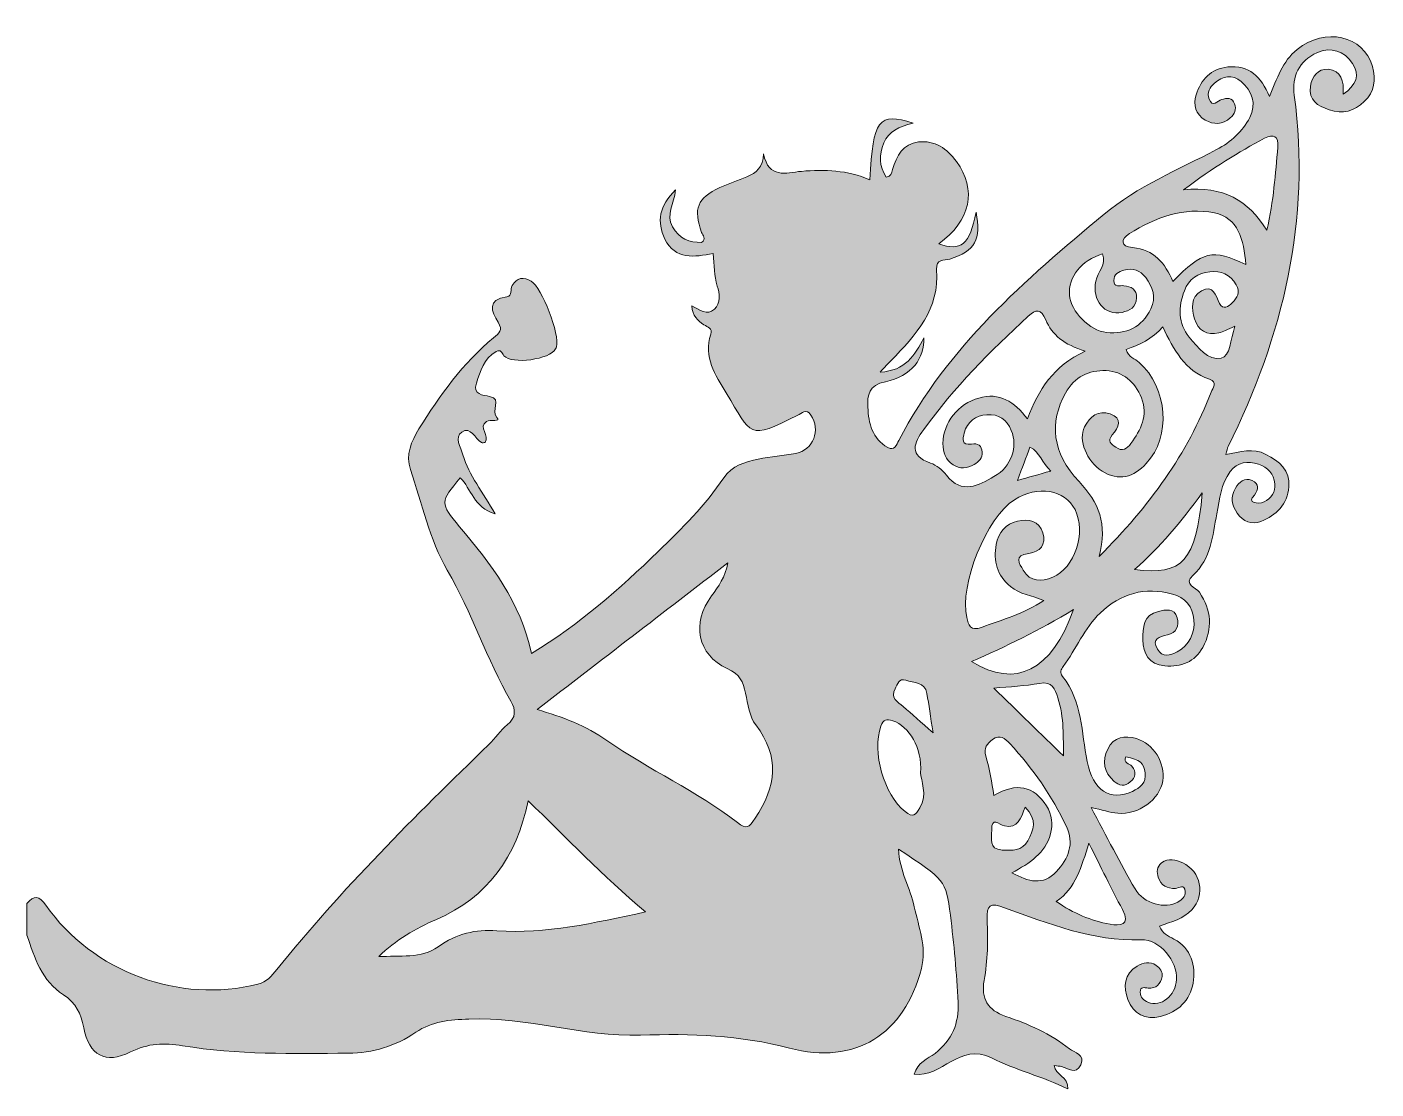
# Model space of a CAD drawing. Header units: inches. Extents: x 13 to 3566, y -2567 to -26.
# Drawn here: x 2630.7 to 3069.9, y -941.2 to -595.6 of the extents above; entities that cross this region are included whole.
import ezdxf

# ---------------------------------------------------------------- set-up
doc = ezdxf.new("R2010")
doc.units = ezdxf.units.IN
doc.header["$MEASUREMENT"] = 0
doc.layers.add('Layer 1', color=7, linetype='Continuous')

# ---------------------------------------------------------------- blocks, each defined once
blk = doc.blocks.new('block 13')
at = {"layer": 'Layer 1', "true_color": 0xffffff}
h = blk.add_hatch(color=7, dxfattribs=at)
h.dxf.hatch_style = 2
edge = h.paths.add_edge_path()
edge.add_spline(control_points=[(2630.73, -880.87), (2633.03, -878), (2634.74, -878.31), (2636.87, -881.36), (2652.01, -903.12), (2680.48, -913.57), (2705.88, -907.04), (2708.8, -906.29), (2710.4, -904.43), (2712.08, -902.34), (2733.17, -876.12), (2756.93, -852.41), (2781.1, -829.09), (2783.2, -827.06), (2784.8, -824.47), (2787.05, -822.68), (2790.01, -820.33), (2789.86, -817.79), (2788.28, -815.04), (2780.41, -801.3), (2775.5, -786.15), (2767.55, -772.42), (2761.68, -762.28), (2759.31, -750.65), (2755.56, -739.62), (2753.93, -734.84), (2755.88, -730.38), (2758.31, -726.43), (2765.06, -715.45), (2772.66, -705.09), (2782.61, -696.73), (2784.47, -695.17), (2785.75, -694.41), (2784.1, -691.7), (2781.99, -688.23), (2780.26, -684.29), (2786.95, -683.41), (2788.8, -683.17), (2788.01, -680.96), (2788.69, -679.78), (2790.22, -677.08), (2792.38, -676.88), (2794.85, -678.33), (2798.43, -680.43), (2804.3, -695.79), (2803.06, -699.69), (2802.99, -699.91), (2802.93, -700.15), (2802.82, -700.36), (2801.13, -703.8), (2788.51, -705.57), (2785.99, -702.59), (2785.2, -701.66), (2785.02, -700.36), (2783.41, -701.25), (2779.38, -703.48), (2778.36, -707.64), (2777.05, -711.51), (2775.76, -715.34), (2779.25, -715.37), (2781.3, -715.83), (2785.64, -716.78), (2781.46, -720.39), (2783.7, -722.68), (2785.26, -724.27), (2781.4, -723.26), (2780.34, -723.96), (2777.4, -725.91), (2781.49, -728.58), (2779.85, -730.82), (2779.47, -730.84), (2778.92, -731.06), (2778.65, -730.87), (2776.58, -729.48), (2775.14, -725.51), (2772.29, -727.42), (2769.78, -729.11), (2771.9, -732.38), (2772.63, -734.83), (2774.61, -741.56), (2779.13, -747.02), (2783.1, -754.08), (2776.21, -751.96), (2775.26, -745.92), (2771.79, -742.28), (2765.2, -750.11), (2765.1, -750.65), (2771.54, -758.23), (2781.81, -770.32), (2791.34, -782.82), (2794.97, -799.43), (2810.56, -790.02), (2823.65, -778.46), (2836.21, -766.26), (2843.9, -758.8), (2851.56, -751.29), (2857.53, -742.29), (2860.19, -738.28), (2864.53, -737.2), (2868.78, -736.27), (2872.81, -735.39), (2876.97, -735.1), (2881.04, -734.38), (2886.65, -733.39), (2889.19, -726.61), (2885.91, -721.91), (2884.3, -719.6), (2882.92, -721.33), (2881.61, -721.98), (2865.35, -730.12), (2866.73, -728.58), (2858.34, -714.65), (2854.85, -708.85), (2850.77, -703.07), (2853.33, -695.62), (2854.04, -693.56), (2852.23, -693.28), (2851.1, -692.54), (2849.03, -691.17), (2847.29, -689.59), (2847.18, -686.4), (2849.66, -687.5), (2852.14, -689.76), (2854.49, -687.5), (2856.61, -685.46), (2856.19, -682.31), (2855.43, -679.91), (2854.37, -676.58), (2854.51, -673.22), (2854.07, -669.33), (2847.99, -670.52), (2841.7, -671.45), (2838.39, -664.62), (2835.69, -659.04), (2836.49, -653.77), (2841.87, -648.66), (2841.36, -653.17), (2838.61, -656.7), (2840.83, -660.64), (2843.03, -664.54), (2846.33, -665.76), (2850.32, -665.76), (2851.91, -664.48), (2850.68, -663.48), (2850.32, -662.47), (2847.57, -654.72), (2848.87, -651.37), (2856.25, -647.91), (2859.1, -646.57), (2862.11, -645.56), (2865.04, -644.39), (2868.11, -643.16), (2870.35, -641.26), (2870.49, -636.91), (2872.19, -645.18), (2877.69, -643.06), (2882.81, -642.6), (2890.36, -641.93), (2897.88, -642.21), (2905.06, -645.34), (2906.15, -625.78), (2907.85, -623.28), (2919.2, -626.92), (2914.46, -628.09), (2911.21, -629.6), (2909.67, -633.36), (2908.08, -637.26), (2908.01, -640.9), (2910.42, -644.48), (2911.96, -644.39), (2912.22, -643.13), (2912.5, -642.04), (2913.69, -637.5), (2915.91, -633.67), (2920.91, -633.04), (2926.22, -632.38), (2930.22, -635.24), (2933.28, -639.37), (2940.06, -648.51), (2937.86, -658.7), (2927.59, -666.15), (2934.68, -668.87), (2937.67, -666.32), (2939.66, -655.86), (2941.54, -664.71), (2939.38, -668.49), (2931.1, -671.15), (2929.32, -671.72), (2926.52, -670.84), (2926.82, -674.59), (2927.85, -687.37), (2920.09, -695.88), (2912.01, -704.16), (2911, -705.19), (2910.03, -706.25), (2908.47, -707.91), (2916.62, -707.57), (2919.8, -702.38), (2922.7, -696.76), (2923.02, -703.39), (2918.57, -709.31), (2910.16, -711.04), (2904.65, -712.17), (2904.24, -715.43), (2904.44, -719.35), (2904.7, -724.54), (2905.81, -729.63), (2910.92, -732.45), (2913.12, -733.67), (2913.74, -731.66), (2914.53, -730.13), (2930.35, -699.77), (2955.56, -677.92), (2981.31, -656.59), (2992.3, -647.5), (3005.45, -642.06), (3017.92, -635.53), (3022.67, -633.04), (3026.39, -629.67), (3028.77, -625.09), (3031.07, -620.66), (3029.57, -616.43), (3025.92, -613.32), (3023.1, -610.9), (3019.94, -611.69), (3017.26, -613.9), (3015.69, -615.19), (3014.74, -617.05), (3015.55, -619.1), (3016.66, -621.9), (3018.22, -619.69), (3019.61, -619.25), (3021.35, -618.7), (3023.09, -618.53), (3023.84, -620.66), (3024.46, -622.43), (3023.84, -624.02), (3022.43, -625.24), (3019.88, -627.45), (3016.97, -627.47), (3014.27, -625.91), (3011.17, -624.11), (3010.2, -621.04), (3011.29, -617.69), (3012.91, -612.72), (3016.08, -609.2), (3021.61, -608.65), (3028.44, -607.96), (3032.48, -611.64), (3035.13, -618.28), (3037.68, -612.44), (3039.38, -606.81), (3044.14, -602.96), (3053.21, -595.63), (3065.85, -598.36), (3068.67, -608.46), (3069.85, -612.69), (3069.42, -616.75), (3066.02, -619.92), (3062.77, -622.94), (3059.05, -624.15), (3054.61, -622.58), (3050.88, -621.27), (3047.81, -619.61), (3048.53, -614.9), (3049.02, -611.63), (3050.95, -609.19), (3054.24, -609.41), (3058.55, -609.69), (3059.43, -613.2), (3059.15, -617.51), (3063.52, -614.64), (3064.67, -611.22), (3062.17, -607.49), (3059.47, -603.45), (3055.25, -601.95), (3050.64, -603.99), (3044.75, -606.59), (3042.45, -611.91), (3043.25, -617.81), (3048.7, -658.34), (3039.68, -696.06), (3021.71, -732.14), (3021.41, -732.74), (3021.35, -733.45), (3021.02, -734.75), (3025.57, -733.93), (3029.86, -732.48), (3034.03, -734.69), (3038.33, -736.97), (3042, -739.81), (3041.5, -745.26), (3040.98, -750.91), (3037.43, -754.54), (3032.35, -756.51), (3029.31, -757.7), (3026.6, -756.56), (3024.69, -753.87), (3022.86, -751.27), (3022.38, -748.47), (3024.12, -745.68), (3025.32, -743.76), (3027, -742.07), (3029.51, -743.2), (3031.84, -744.26), (3031.74, -746.07), (3030.27, -747.96), (3029.73, -748.65), (3028.65, -749.65), (3029.98, -750.25), (3030.94, -750.68), (3032.46, -750.63), (3033.41, -750.16), (3035.73, -749), (3037.19, -746.94), (3036.94, -744.26), (3036.64, -741.03), (3034.51, -738.88), (3031.6, -737.93), (3028.18, -736.81), (3024.72, -737.07), (3022.37, -740.28), (3019.39, -744.34), (3018.91, -749.27), (3018.01, -754.05), (3016.67, -761.16), (3016.19, -768.6), (3010.32, -774.04), (3006.97, -777.14), (3011.33, -778), (3012.38, -779.58), (3016.27, -785.42), (3016.74, -791.45), (3013.47, -797.49), (3010.91, -802.23), (3006.45, -803.96), (3001.11, -803.5), (2995.87, -803.04), (2994.08, -799.56), (2993.98, -795), (2993.9, -791.09), (2994.04, -786.86), (2999.04, -785.77), (3001.28, -785.29), (3004.25, -784.54), (3005.15, -787.85), (3005.87, -790.48), (3004.87, -792.76), (3001.93, -793.44), (2999.32, -794.04), (2996.75, -794.64), (2998.69, -798.07), (3000.28, -800.87), (3002.92, -800.13), (3005.12, -798.92), (3009.12, -796.71), (3010.87, -793), (3010.6, -788.55), (3010.33, -784.18), (3007.59, -781.24), (3003.57, -780.14), (2994.66, -777.71), (2986.76, -779.89), (2980.07, -786.32), (2974.89, -791.3), (2972.23, -798.02), (2968.06, -803.69), (2967.3, -804.73), (2966.83, -805.69), (2967.81, -806.93), (2974.29, -815.05), (2973.94, -825.13), (2975.82, -834.6), (2977.7, -844.09), (2983.33, -847.67), (2990.56, -844.36), (2993.18, -843.16), (2995.1, -841.56), (2994.71, -838.28), (2994.35, -835.18), (2992.98, -833.99), (2988.41, -833.07), (2987.37, -835.17), (2989.65, -835.24), (2990.39, -836.19), (2991.9, -838.13), (2991.6, -839.77), (2989.88, -841.29), (2988.08, -842.88), (2986.21, -842.49), (2984.61, -841.09), (2981.28, -838.16), (2980.56, -834.56), (2982.53, -830.56), (2984.53, -826.49), (2988.06, -826.12), (2991.88, -827.18), (2997.41, -828.73), (3001.33, -835.19), (3000.44, -840.91), (2999.5, -846.96), (2992.47, -852.13), (2985.77, -851.46), (2983.2, -851.2), (2980.68, -850.38), (2977.08, -849.59), (2982.18, -859.05), (2986.59, -867.69), (2991.43, -876.09), (2994.19, -880.87), (3001.39, -882.79), (3005.36, -880.35), (3006.6, -879.58), (3007.86, -878.65), (3007.74, -876.97), (3007.55, -874.29), (3005.78, -875.84), (3004.59, -875.9), (3001.84, -876.05), (2999.82, -874.93), (2998.96, -872.29), (2998.42, -870.63), (2998.45, -868.87), (3000.04, -867.64), (3002.3, -865.9), (3004.63, -866.58), (3006.92, -867.61), (3012.92, -870.33), (3014.36, -877.93), (3009.92, -882.84), (3007.16, -885.88), (3003.31, -886.68), (2999.42, -888.17), (3000.18, -890.66), (3002.27, -891.41), (3004.04, -892.38), (3009.82, -895.56), (3011.2, -901.06), (3010.3, -906.72), (3009.4, -912.34), (3005.38, -916.18), (2999.67, -917.57), (2994.72, -918.77), (2990.85, -916.82), (2989.12, -912.09), (2987.63, -908.02), (2987.7, -903.84), (2992.12, -901.18), (2994.1, -899.98), (2996.21, -899.52), (2998.29, -900.95), (2999.55, -901.81), (3000.52, -903.07), (3000.22, -904.63), (2999.75, -907), (2998.32, -908.55), (2995.65, -908.35), (2994.48, -908.26), (2993.1, -907.7), (2993.13, -909.69), (2993.16, -911.35), (2994.17, -912.34), (2995.62, -912.94), (2999.83, -914.69), (3004.62, -910.86), (3004.93, -905.5), (3005.26, -899.65), (2999.54, -892.43), (2993.37, -892.63), (2977.54, -893.16), (2963.33, -887.4), (2948.97, -882.2), (2944.32, -880.52), (2942.99, -881.21), (2943.25, -886.18), (2943.58, -892.74), (2943.48, -899.32), (2942.3, -905.84), (2941.24, -911.71), (2943.41, -915.55), (2949.36, -917.56), (2956.73, -920.04), (2963.89, -923.17), (2970.06, -928.11), (2971.76, -929.47), (2975.26, -929.82), (2973.73, -933.28), (2972.15, -936.82), (2969.67, -934.35), (2967.52, -933.89), (2966.83, -933.75), (2966.11, -933.7), (2965.09, -933.57), (2965.48, -936.69), (2969.68, -936.98), (2969.57, -941.18), (2961.26, -937.13), (2952.45, -934.93), (2944.71, -931.07), (2934.25, -925.86), (2928.6, -937.59), (2919.51, -936.38), (2920.59, -932.46), (2923.94, -931.42), (2926.31, -929.59), (2931.86, -925.31), (2934.17, -919.64), (2933.81, -913.01), (2933.3, -903.54), (2932.5, -894.06), (2931.31, -884.65), (2929.84, -873.11), (2929.61, -873.14), (2914.42, -863.15), (2914.64, -870.18), (2918.3, -875.77), (2919.57, -881.94), (2920.93, -888.55), (2923.74, -894.87), (2921.88, -901.96), (2916.23, -923.48), (2900.49, -933.52), (2878.91, -927.87), (2862.88, -923.68), (2846.8, -923.12), (2830.46, -923.65), (2811.66, -924.27), (2793.5, -917.69), (2774.6, -918.41), (2768.35, -918.65), (2762.59, -919.15), (2757.28, -922.74), (2750.68, -927.21), (2743.31, -929.5), (2735.29, -929.54), (2717.28, -929.63), (2699.24, -930.09), (2681.36, -927.09), (2675.53, -926.12), (2670.09, -926.27), (2664.44, -929.12), (2656.25, -933.24), (2650.97, -930.23), (2649.22, -921.24), (2648.35, -916.73), (2646.69, -913.14), (2642.61, -910.5), (2635.65, -906), (2633.09, -898.55), (2630.73, -891.1), (2630.73, -887.69), (2630.73, -884.28), (2630.73, -880.87)], knot_values=[0, 0, 0, 0, 1, 1, 1, 2, 2, 2, 3, 3, 3, 4, 4, 4, 5, 5, 5, 6, 6, 6, 7, 7, 7, 8, 8, 8, 9, 9, 9, 10, 10, 10, 11, 11, 11, 12, 12, 12, 13, 13, 13, 14, 14, 14, 15, 15, 15, 16, 16, 16, 17, 17, 17, 18, 18, 18, 19, 19, 19, 20, 20, 20, 21, 21, 21, 22, 22, 22, 23, 23, 23, 24, 24, 24, 25, 25, 25, 26, 26, 26, 27, 27, 27, 28, 28, 28, 29, 29, 29, 30, 30, 30, 31, 31, 31, 32, 32, 32, 33, 33, 33, 34, 34, 34, 35, 35, 35, 36, 36, 36, 37, 37, 37, 38, 38, 38, 39, 39, 39, 40, 40, 40, 41, 41, 41, 42, 42, 42, 43, 43, 43, 44, 44, 44, 45, 45, 45, 46, 46, 46, 47, 47, 47, 48, 48, 48, 49, 49, 49, 50, 50, 50, 51, 51, 51, 52, 52, 52, 53, 53, 53, 54, 54, 54, 55, 55, 55, 56, 56, 56, 57, 57, 57, 58, 58, 58, 59, 59, 59, 60, 60, 60, 61, 61, 61, 62, 62, 62, 63, 63, 63, 64, 64, 64, 65, 65, 65, 66, 66, 66, 67, 67, 67, 68, 68, 68, 69, 69, 69, 70, 70, 70, 71, 71, 71, 72, 72, 72, 73, 73, 73, 74, 74, 74, 75, 75, 75, 76, 76, 76, 77, 77, 77, 78, 78, 78, 79, 79, 79, 80, 80, 80, 81, 81, 81, 82, 82, 82, 83, 83, 83, 84, 84, 84, 85, 85, 85, 86, 86, 86, 87, 87, 87, 88, 88, 88, 89, 89, 89, 90, 90, 90, 91, 91, 91, 92, 92, 92, 93, 93, 93, 94, 94, 94, 95, 95, 95, 96, 96, 96, 97, 97, 97, 98, 98, 98, 99, 99, 99, 100, 100, 100, 101, 101, 101, 102, 102, 102, 103, 103, 103, 104, 104, 104, 105, 105, 105, 106, 106, 106, 107, 107, 107, 108, 108, 108, 109, 109, 109, 110, 110, 110, 111, 111, 111, 112, 112, 112, 113, 113, 113, 114, 114, 114, 115, 115, 115, 116, 116, 116, 117, 117, 117, 118, 118, 118, 119, 119, 119, 120, 120, 120, 121, 121, 121, 122, 122, 122, 123, 123, 123, 124, 124, 124, 125, 125, 125, 126, 126, 126, 127, 127, 127, 128, 128, 128, 129, 129, 129, 130, 130, 130, 131, 131, 131, 132, 132, 132, 133, 133, 133, 134, 134, 134, 135, 135, 135, 136, 136, 136, 137, 137, 137, 138, 138, 138, 139, 139, 139, 140, 140, 140, 141, 141, 141, 142, 142, 142, 143, 143, 143, 144, 144, 144, 145, 145, 145, 146, 146, 146, 147, 147, 147, 148, 148, 148, 149, 149, 149, 150, 150, 150, 151, 151, 151, 152, 152, 152, 153, 153, 153, 154, 154, 154, 155, 155, 155, 156, 156, 156, 157, 157, 157, 158, 158, 158, 159, 159, 159, 160, 160, 160, 161, 161, 161, 162, 162, 162, 163, 163, 163, 164, 164, 164, 165, 165, 165, 166, 166, 166, 167, 167, 167, 168, 168, 168, 169, 169, 169, 170, 170, 170, 171, 171, 171, 172, 172, 172, 173, 173, 173, 174, 174, 174, 175, 175, 175, 176, 176, 176, 177, 177, 177, 178, 178, 178, 179, 179, 179, 180, 180, 180, 181, 181, 181, 182, 182, 182, 183, 183, 183, 184, 184, 184, 184], degree=3, periodic=1)
edge = h.paths.add_edge_path()
edge.add_spline(control_points=[(2796.75, -817.75), (2805.05, -820.02), (2812.73, -823.03), (2819.49, -827.74), (2833.26, -837.33), (2848.68, -844.28), (2862.04, -854.5), (2864.89, -856.67), (2865.71, -856.25), (2867.78, -853.11), (2874.56, -842.81), (2875.97, -833.13), (2867.95, -822.74), (2865.87, -820.04), (2865.41, -815.96), (2864.63, -812.42), (2863.82, -808.75), (2862.84, -806.22), (2858.69, -804.35), (2848.93, -799.96), (2847.05, -789.47), (2853.54, -780.76), (2855.81, -777.72), (2858.03, -774.6), (2858.89, -769.96), (2837.86, -786.13), (2817.54, -801.76), (2796.75, -817.75)], knot_values=[0, 0, 0, 0, 1, 1, 1, 2, 2, 2, 3, 3, 3, 4, 4, 4, 5, 5, 5, 6, 6, 6, 7, 7, 7, 8, 8, 8, 9, 9, 9, 9], degree=3, periodic=1)
edge = h.paths.add_edge_path()
edge.add_spline(control_points=[(2988.52, -700.52), (2989.18, -703.15), (2991.4, -703.51), (2992.77, -704.75), (3002.07, -713.15), (3003.26, -728.86), (2995.07, -737.69), (2990.97, -742.12), (2986.16, -743.55), (2980.7, -740.15), (2975.62, -736.99), (2972.82, -729.96), (2974.99, -725.74), (2976.7, -722.42), (2979.48, -720.17), (2983.28, -721.5), (2987.56, -723), (2986.1, -725.88), (2983.99, -728.36), (2982.27, -730.38), (2983.65, -731.34), (2985.12, -732.37), (2987.24, -733.86), (2988.87, -732.9), (2990.09, -731.16), (2993.19, -726.68), (2995.84, -722.08), (2993.49, -716.3), (2991.36, -711.09), (2987.5, -707.72), (2982.01, -707.45), (2976.41, -707.18), (2971.7, -709.44), (2968.75, -714.81), (2963.52, -724.29), (2964.32, -734.19), (2973.2, -743.55), (2979.57, -750.27), (2982.6, -757.21), (2979.7, -767.91), (2996.19, -751.48), (3008.45, -734.51), (3016.17, -714.46), (3016.68, -713.14), (3018.36, -711.14), (3015.64, -710.23), (3007.59, -707.53), (3004.02, -700.67), (3000.46, -693.21), (2996.94, -697.2), (2992.83, -699.08), (2988.52, -700.52)], knot_values=[0, 0, 0, 0, 1, 1, 1, 2, 2, 2, 3, 3, 3, 4, 4, 4, 5, 5, 5, 6, 6, 6, 7, 7, 7, 8, 8, 8, 9, 9, 9, 10, 10, 10, 11, 11, 11, 12, 12, 12, 13, 13, 13, 14, 14, 14, 15, 15, 15, 16, 16, 16, 17, 17, 17, 17], degree=3, periodic=1)
edge = h.paths.add_edge_path()
edge.add_spline(control_points=[(2832.06, -883.57), (2817.91, -871.67), (2806.36, -859.33), (2793.84, -847.44), (2790.15, -865.83), (2780.68, -878.72), (2763.99, -886.01), (2757.16, -889), (2750.74, -892.68), (2745.21, -898.12), (2751.89, -897.7), (2759.19, -898.81), (2764.57, -894.94), (2770.61, -890.62), (2776.75, -889.17), (2783.67, -889.68), (2799.66, -890.85), (2814.99, -887.21), (2832.06, -883.57)], knot_values=[0, 0, 0, 0, 1, 1, 1, 2, 2, 2, 3, 3, 3, 4, 4, 4, 5, 5, 5, 6, 6, 6, 6], degree=3, periodic=1)
edge = h.paths.add_edge_path()
edge.add_spline(control_points=[(2975.18, -701.13), (2968.33, -699.01), (2964.39, -695.76), (2962.35, -690.93), (2960.76, -687.15), (2959.2, -687.46), (2956.66, -689.77), (2944.24, -701.05), (2932.48, -712.94), (2922.64, -726.6), (2919.45, -731.02), (2917.62, -735.03), (2924.85, -737.53), (2926.8, -738.2), (2928.7, -739.8), (2930, -741.46), (2935.07, -747.91), (2940.5, -744.74), (2945.49, -741.92), (2951.25, -738.66), (2953.29, -732.22), (2951.14, -726.94), (2949.67, -723.34), (2946.97, -721.49), (2943.22, -721.79), (2939.59, -722.07), (2936.76, -723.99), (2935.81, -727.75), (2935.35, -729.56), (2934.78, -731.91), (2938.2, -731.33), (2940.3, -730.96), (2941.52, -731.89), (2941.66, -733.95), (2941.79, -735.83), (2940.62, -737.11), (2939.07, -738.01), (2936.81, -739.33), (2934.43, -739.52), (2932.18, -738.09), (2929.7, -736.5), (2928.92, -733.94), (2928.9, -731.16), (2928.86, -724.36), (2933.95, -718.25), (2940.55, -716.36), (2947.32, -714.42), (2952.06, -717.49), (2956.38, -723.14), (2960.08, -713.55), (2964.75, -706.02), (2975.18, -701.13)], knot_values=[0, 0, 0, 0, 1, 1, 1, 2, 2, 2, 3, 3, 3, 4, 4, 4, 5, 5, 5, 6, 6, 6, 7, 7, 7, 8, 8, 8, 9, 9, 9, 10, 10, 10, 11, 11, 11, 12, 12, 12, 13, 13, 13, 14, 14, 14, 15, 15, 15, 16, 16, 16, 17, 17, 17, 17], degree=3, periodic=1)
edge = h.paths.add_edge_path()
edge.add_spline(control_points=[(2961.71, -782.24), (2957.82, -780.58), (2953.9, -780.21), (2950.89, -777.7), (2946.52, -774.06), (2945.19, -769.39), (2946.21, -763.99), (2946.95, -760.1), (2949.23, -757.35), (2953.17, -756.43), (2956.81, -755.58), (2960.16, -756.21), (2961.42, -760.27), (2962.63, -764.13), (2960.44, -766.47), (2956.83, -766.92), (2951.82, -767.55), (2953.68, -770.15), (2955.04, -772.41), (2957.39, -776.27), (2960.86, -776.19), (2964.6, -774.65), (2971.8, -771.69), (2975.62, -760.18), (2971.87, -752.67), (2968.61, -746.14), (2959.72, -744.68), (2952.14, -749.43), (2943.14, -755.06), (2934.11, -777.4), (2936.67, -787.73), (2937.27, -790.17), (2937.73, -792.35), (2941.43, -790.99), (2948.22, -788.5), (2955.19, -786.52), (2961.71, -782.24)], knot_values=[0, 0, 0, 0, 1, 1, 1, 2, 2, 2, 3, 3, 3, 4, 4, 4, 5, 5, 5, 6, 6, 6, 7, 7, 7, 8, 8, 8, 9, 9, 9, 10, 10, 10, 11, 11, 11, 12, 12, 12, 12], degree=3, periodic=1)
edge = h.paths.add_edge_path()
edge.add_spline(control_points=[(3027.46, -672.96), (3026.83, -664.81), (3024.94, -657.61), (3017.23, -656.1), (3007.41, -654.17), (2997.99, -657.56), (2989.56, -662.88), (2986.77, -664.64), (2986.51, -667.06), (2990.6, -667.41), (2997.56, -668.02), (3001.2, -672.48), (3003.73, -678.42), (3013.34, -668.51), (3016.64, -667.71), (3027.46, -672.96)], knot_values=[0, 0, 0, 0, 1, 1, 1, 2, 2, 2, 3, 3, 3, 4, 4, 4, 5, 5, 5, 5], degree=3, periodic=1)
edge = h.paths.add_edge_path()
edge.add_spline(control_points=[(2945.5, -845.67), (2952.84, -841.37), (2958.43, -842.51), (2962.6, -849.08), (2964.44, -851.98), (2964.71, -855.12), (2963.89, -858.2), (2962.25, -864.43), (2957.14, -867.7), (2951.32, -870.86), (2956.81, -873.75), (2961.45, -875.11), (2965.8, -870.46), (2969.76, -866.24), (2971.71, -861.31), (2969.08, -855.81), (2964.33, -845.9), (2958.23, -836.83), (2950.65, -828.82), (2949.09, -827.17), (2947.48, -825.62), (2945.06, -827.51), (2943.27, -828.9), (2941.98, -830.1), (2942.87, -832.94), (2944.16, -837.06), (2944.67, -841.44), (2945.5, -845.67)], knot_values=[0, 0, 0, 0, 1, 1, 1, 2, 2, 2, 3, 3, 3, 4, 4, 4, 5, 5, 5, 6, 6, 6, 7, 7, 7, 8, 8, 8, 9, 9, 9, 9], degree=3, periodic=1)
edge = h.paths.add_edge_path()
edge.add_spline(control_points=[(3007.2, -648.61), (3020.18, -647.33), (3028.21, -651.97), (3034.28, -661.76), (3036.6, -652.08), (3037.06, -643.4), (3037.89, -634.76), (3038.24, -631.03), (3036.52, -630.33), (3033.59, -631.86), (3025.07, -636.31), (3016.93, -641.35), (3007.2, -648.61)], knot_values=[0, 0, 0, 0, 1, 1, 1, 2, 2, 2, 3, 3, 3, 4, 4, 4, 4], degree=3, periodic=1)
edge = h.paths.add_edge_path()
edge.add_spline(control_points=[(2980.84, -669.47), (2974, -671.42), (2969.55, -677.02), (2970.08, -682.9), (2970.55, -688.18), (2976.55, -694.51), (2982.17, -695.04), (2988.5, -695.63), (2993.62, -693.42), (2996.54, -687.34), (2998.36, -683.54), (2997.2, -680.25), (2994.88, -677.16), (2993.08, -674.76), (2990.65, -673.99), (2987.77, -674.79), (2986.07, -675.27), (2984.49, -676.09), (2984.52, -678.15), (2984.55, -680.5), (2986.44, -679.65), (2987.74, -679.81), (2990.12, -680.09), (2992.04, -680.96), (2991.92, -683.81), (2991.8, -686.8), (2989.71, -687.97), (2987.17, -688.48), (2981.48, -689.63), (2977.33, -684.55), (2978.65, -678.31), (2979.27, -675.36), (2982.15, -672.93), (2980.84, -669.47)], knot_values=[0, 0, 0, 0, 1, 1, 1, 2, 2, 2, 3, 3, 3, 4, 4, 4, 5, 5, 5, 6, 6, 6, 7, 7, 7, 8, 8, 8, 9, 9, 9, 10, 10, 10, 11, 11, 11, 11], degree=3, periodic=1)
edge = h.paths.add_edge_path()
edge.add_spline(control_points=[(2921.62, -838.3), (2922.11, -829.95), (2917.93, -823.29), (2912.53, -821.35), (2910.52, -820.63), (2909.44, -821.01), (2908.68, -823.11), (2905.62, -831.52), (2909.7, -845.41), (2916.58, -850.92), (2919.18, -852.99), (2919.97, -852.01), (2921.32, -849.75), (2924.02, -845.25), (2921.66, -840.74), (2921.62, -838.3)], knot_values=[0, 0, 0, 0, 1, 1, 1, 2, 2, 2, 3, 3, 3, 4, 4, 4, 5, 5, 5, 5], degree=3, periodic=1)
edge = h.paths.add_edge_path()
edge.add_spline(control_points=[(2945.44, -810.78), (2953.29, -818.4), (2960.78, -825.68), (2968.1, -832.79), (2967.99, -826.99), (2968.44, -820.33), (2966.28, -813.87), (2965.36, -811.13), (2964.49, -808.43), (2960.32, -809.2), (2955.61, -810.08), (2950.77, -810.25), (2945.44, -810.78)], knot_values=[0, 0, 0, 0, 1, 1, 1, 2, 2, 2, 3, 3, 3, 4, 4, 4, 4], degree=3, periodic=1)
edge = h.paths.add_edge_path()
edge.add_spline(control_points=[(2965.79, -880.16), (2971.27, -884.06), (2977.09, -886.42), (2983.27, -887.57), (2986.4, -888.15), (2990.1, -888.04), (2987.3, -882.78), (2983.7, -876.01), (2980.35, -869.1), (2976.38, -861.23), (2973.88, -868.97), (2972.19, -875.85), (2965.79, -880.16)], knot_values=[0, 0, 0, 0, 1, 1, 1, 2, 2, 2, 3, 3, 3, 4, 4, 4, 4], degree=3, periodic=1)
edge = h.paths.add_edge_path()
edge.add_spline(control_points=[(3023.95, -692.99), (3021.37, -694.07), (3020.09, -694.84), (3018.7, -695.15), (3014.77, -696.01), (3011.93, -694.42), (3010.79, -690.62), (3009.77, -687.26), (3009.43, -683.49), (3013.05, -681.52), (3017.03, -679.36), (3017.62, -682.94), (3018.91, -685.6), (3020.01, -687.88), (3021.89, -686.52), (3023.07, -685.36), (3024.68, -683.78), (3025.73, -681.89), (3024.35, -679.51), (3022.41, -676.18), (3019.38, -674.84), (3015.77, -675.25), (3011.93, -675.69), (3008.9, -677.64), (3007.47, -681.45), (3005.47, -686.76), (3005.37, -692.01), (3009.08, -696.6), (3011.81, -699.97), (3015.24, -704.21), (3019.48, -703.39), (3022.49, -702.81), (3022.35, -697.39), (3023.95, -692.99)], knot_values=[0, 0, 0, 0, 1, 1, 1, 2, 2, 2, 3, 3, 3, 4, 4, 4, 5, 5, 5, 6, 6, 6, 7, 7, 7, 8, 8, 8, 9, 9, 9, 10, 10, 10, 11, 11, 11, 11], degree=3, periodic=1)
edge = h.paths.add_edge_path()
edge.add_spline(control_points=[(2971.43, -785.2), (2960.08, -791.98), (2949.46, -797.18), (2938.18, -802.12), (2952.62, -810.98), (2964.17, -805.22), (2971.43, -785.2)], knot_values=[0, 0, 0, 0, 1, 1, 1, 2, 2, 2, 2], degree=3, periodic=1)
edge = h.paths.add_edge_path()
edge.add_spline(control_points=[(3013.31, -747.23), (3006.19, -756.78), (2999.67, -764.84), (2991.27, -772.12), (3006.86, -774.29), (3011.28, -769.34), (3013.31, -747.23)], knot_values=[0, 0, 0, 0, 1, 1, 1, 2, 2, 2, 2], degree=3, periodic=1)
edge = h.paths.add_edge_path()
edge.add_spline(control_points=[(2925.66, -825.27), (2924.84, -819.98), (2924.32, -816.22), (2923.67, -812.48), (2922.99, -808.61), (2919.39, -809.13), (2916.83, -808.21), (2914.51, -807.38), (2914.08, -809.53), (2913.31, -810.94), (2911.66, -814), (2914.12, -815.2), (2915.94, -816.75), (2918.83, -819.2), (2921.64, -821.74), (2925.66, -825.27)], knot_values=[0, 0, 0, 0, 1, 1, 1, 2, 2, 2, 3, 3, 3, 4, 4, 4, 5, 5, 5, 5], degree=3, periodic=1)
edge = h.paths.add_edge_path()
edge.add_spline(control_points=[(2955.63, -849.52), (2954.32, -853.05), (2953.21, -856.52), (2948.9, -855.56), (2947.14, -855.16), (2944.68, -852.4), (2944.77, -856.98), (2944.82, -859.66), (2943.55, -863.13), (2948.21, -863.44), (2951.44, -863.66), (2954.67, -863.7), (2956.49, -860.44), (2958.41, -857.02), (2959.72, -853.47), (2955.63, -849.52)], knot_values=[0, 0, 0, 0, 1, 1, 1, 2, 2, 2, 3, 3, 3, 4, 4, 4, 5, 5, 5, 5], degree=3, periodic=1)
edge = h.paths.add_edge_path()
edge.add_spline(control_points=[(2953.18, -743.19), (2956.88, -742.13), (2960.04, -741.23), (2963.95, -740.11), (2961.13, -737.35), (2960.41, -734.05), (2957.22, -732.33), (2955.95, -735.73), (2954.73, -739.01), (2953.18, -743.19)], knot_values=[0, 0, 0, 0, 1, 1, 1, 2, 2, 2, 3, 3, 3, 3], degree=3, periodic=1)
at = {"layer": 'Layer 1', "lineweight": 0}
for points, knots in [([(2630.73, -880.87), (2633.03, -878), (2634.74, -878.31), (2636.87, -881.36), (2652.01, -903.12), (2680.48, -913.57), (2705.88, -907.04), (2708.8, -906.29), (2710.4, -904.43), (2712.08, -902.34), (2733.17, -876.12), (2756.93, -852.41), (2781.1, -829.09), (2783.2, -827.06), (2784.8, -824.47), (2787.05, -822.68), (2790.01, -820.33), (2789.86, -817.79), (2788.28, -815.04), (2780.41, -801.3), (2775.5, -786.15), (2767.55, -772.42), (2761.68, -762.28), (2759.31, -750.65), (2755.56, -739.62), (2753.93, -734.84), (2755.88, -730.38), (2758.31, -726.43), (2765.06, -715.45), (2772.66, -705.09), (2782.61, -696.73), (2784.47, -695.17), (2785.75, -694.41), (2784.1, -691.7), (2781.99, -688.23), (2780.26, -684.29), (2786.95, -683.41), (2788.8, -683.17), (2788.01, -680.96), (2788.69, -679.78), (2790.22, -677.08), (2792.38, -676.88), (2794.85, -678.33), (2798.43, -680.43), (2804.3, -695.79), (2803.06, -699.69), (2802.99, -699.91), (2802.93, -700.15), (2802.82, -700.36), (2801.13, -703.8), (2788.51, -705.57), (2785.99, -702.59), (2785.2, -701.66), (2785.02, -700.36), (2783.41, -701.25), (2779.38, -703.48), (2778.36, -707.64), (2777.05, -711.51), (2775.76, -715.34), (2779.25, -715.37), (2781.3, -715.83), (2785.64, -716.78), (2781.46, -720.39), (2783.7, -722.68), (2785.26, -724.27), (2781.4, -723.26), (2780.34, -723.96), (2777.4, -725.91), (2781.49, -728.58), (2779.85, -730.82), (2779.47, -730.84), (2778.92, -731.06), (2778.65, -730.87), (2776.58, -729.48), (2775.14, -725.51), (2772.29, -727.42), (2769.78, -729.11), (2771.9, -732.38), (2772.63, -734.83), (2774.61, -741.56), (2779.13, -747.02), (2783.1, -754.08), (2776.21, -751.96), (2775.26, -745.92), (2771.79, -742.28), (2765.2, -750.11), (2765.1, -750.65), (2771.54, -758.23), (2781.81, -770.32), (2791.34, -782.82), (2794.97, -799.43), (2810.56, -790.02), (2823.65, -778.46), (2836.21, -766.26), (2843.9, -758.8), (2851.56, -751.29), (2857.53, -742.29), (2860.19, -738.28), (2864.53, -737.2), (2868.78, -736.27), (2872.81, -735.39), (2876.97, -735.1), (2881.04, -734.38), (2886.65, -733.39), (2889.19, -726.61), (2885.91, -721.91), (2884.3, -719.6), (2882.92, -721.33), (2881.61, -721.98), (2865.35, -730.12), (2866.73, -728.58), (2858.34, -714.65), (2854.85, -708.85), (2850.77, -703.07), (2853.33, -695.62), (2854.04, -693.56), (2852.23, -693.28), (2851.1, -692.54), (2849.03, -691.17), (2847.29, -689.59), (2847.18, -686.4), (2849.66, -687.5), (2852.14, -689.76), (2854.49, -687.5), (2856.61, -685.46), (2856.19, -682.31), (2855.43, -679.91), (2854.37, -676.58), (2854.51, -673.22), (2854.07, -669.33), (2847.99, -670.52), (2841.7, -671.45), (2838.39, -664.62), (2835.69, -659.04), (2836.49, -653.77), (2841.87, -648.66), (2841.36, -653.17), (2838.61, -656.7), (2840.83, -660.64), (2843.03, -664.54), (2846.33, -665.76), (2850.32, -665.76), (2851.91, -664.48), (2850.68, -663.48), (2850.32, -662.47), (2847.57, -654.72), (2848.87, -651.37), (2856.25, -647.91), (2859.1, -646.57), (2862.11, -645.56), (2865.04, -644.39), (2868.11, -643.16), (2870.35, -641.26), (2870.49, -636.91), (2872.19, -645.18), (2877.69, -643.06), (2882.81, -642.6), (2890.36, -641.93), (2897.88, -642.21), (2905.06, -645.34), (2906.15, -625.78), (2907.85, -623.28), (2919.2, -626.92), (2914.46, -628.09), (2911.21, -629.6), (2909.67, -633.36), (2908.08, -637.26), (2908.01, -640.9), (2910.42, -644.48), (2911.96, -644.39), (2912.22, -643.13), (2912.5, -642.04), (2913.69, -637.5), (2915.91, -633.67), (2920.91, -633.04), (2926.22, -632.38), (2930.22, -635.24), (2933.28, -639.37), (2940.06, -648.51), (2937.86, -658.7), (2927.59, -666.15), (2934.68, -668.87), (2937.67, -666.32), (2939.66, -655.86), (2941.54, -664.71), (2939.38, -668.49), (2931.1, -671.15), (2929.32, -671.72), (2926.52, -670.84), (2926.82, -674.59), (2927.85, -687.37), (2920.09, -695.88), (2912.01, -704.16), (2911, -705.19), (2910.03, -706.25), (2908.47, -707.91), (2916.62, -707.57), (2919.8, -702.38), (2922.7, -696.76), (2923.02, -703.39), (2918.57, -709.31), (2910.16, -711.04), (2904.65, -712.17), (2904.24, -715.43), (2904.44, -719.35), (2904.7, -724.54), (2905.81, -729.63), (2910.92, -732.45), (2913.12, -733.67), (2913.74, -731.66), (2914.53, -730.13), (2930.35, -699.77), (2955.56, -677.92), (2981.31, -656.59), (2992.3, -647.5), (3005.45, -642.06), (3017.92, -635.53), (3022.67, -633.04), (3026.39, -629.67), (3028.77, -625.09), (3031.07, -620.66), (3029.57, -616.43), (3025.92, -613.32), (3023.1, -610.9), (3019.94, -611.69), (3017.26, -613.9), (3015.69, -615.19), (3014.74, -617.05), (3015.55, -619.1), (3016.66, -621.9), (3018.22, -619.69), (3019.61, -619.25), (3021.35, -618.7), (3023.09, -618.53), (3023.84, -620.66), (3024.46, -622.43), (3023.84, -624.02), (3022.43, -625.24), (3019.88, -627.45), (3016.97, -627.47), (3014.27, -625.91), (3011.17, -624.11), (3010.2, -621.04), (3011.29, -617.69), (3012.91, -612.72), (3016.08, -609.2), (3021.61, -608.65), (3028.44, -607.96), (3032.48, -611.64), (3035.13, -618.28), (3037.68, -612.44), (3039.38, -606.81), (3044.14, -602.96), (3053.21, -595.63), (3065.85, -598.36), (3068.67, -608.46), (3069.85, -612.69), (3069.42, -616.75), (3066.02, -619.92), (3062.77, -622.94), (3059.05, -624.15), (3054.61, -622.58), (3050.88, -621.27), (3047.81, -619.61), (3048.53, -614.9), (3049.02, -611.63), (3050.95, -609.19), (3054.24, -609.41), (3058.55, -609.69), (3059.43, -613.2), (3059.15, -617.51), (3063.52, -614.64), (3064.67, -611.22), (3062.17, -607.49), (3059.47, -603.45), (3055.25, -601.95), (3050.64, -603.99), (3044.75, -606.59), (3042.45, -611.91), (3043.25, -617.81), (3048.7, -658.34), (3039.68, -696.06), (3021.71, -732.14), (3021.41, -732.74), (3021.35, -733.45), (3021.02, -734.75), (3025.57, -733.93), (3029.86, -732.48), (3034.03, -734.69), (3038.33, -736.97), (3042, -739.81), (3041.5, -745.26), (3040.98, -750.91), (3037.43, -754.54), (3032.35, -756.51), (3029.31, -757.7), (3026.6, -756.56), (3024.69, -753.87), (3022.86, -751.27), (3022.38, -748.47), (3024.12, -745.68), (3025.32, -743.76), (3027, -742.07), (3029.51, -743.2), (3031.84, -744.26), (3031.74, -746.07), (3030.27, -747.96), (3029.73, -748.65), (3028.65, -749.65), (3029.98, -750.25), (3030.94, -750.68), (3032.46, -750.63), (3033.41, -750.16), (3035.73, -749), (3037.19, -746.94), (3036.94, -744.26), (3036.64, -741.03), (3034.51, -738.88), (3031.6, -737.93), (3028.18, -736.81), (3024.72, -737.07), (3022.37, -740.28), (3019.39, -744.34), (3018.91, -749.27), (3018.01, -754.05), (3016.67, -761.16), (3016.19, -768.6), (3010.32, -774.04), (3006.97, -777.14), (3011.33, -778), (3012.38, -779.58), (3016.27, -785.42), (3016.74, -791.45), (3013.47, -797.49), (3010.91, -802.23), (3006.45, -803.96), (3001.11, -803.5), (2995.87, -803.04), (2994.08, -799.56), (2993.98, -795), (2993.9, -791.09), (2994.04, -786.86), (2999.04, -785.77), (3001.28, -785.29), (3004.25, -784.54), (3005.15, -787.85), (3005.87, -790.48), (3004.87, -792.76), (3001.93, -793.44), (2999.32, -794.04), (2996.75, -794.64), (2998.69, -798.07), (3000.28, -800.87), (3002.92, -800.13), (3005.12, -798.92), (3009.12, -796.71), (3010.87, -793), (3010.6, -788.55), (3010.33, -784.18), (3007.59, -781.24), (3003.57, -780.14), (2994.66, -777.71), (2986.76, -779.89), (2980.07, -786.32), (2974.89, -791.3), (2972.23, -798.02), (2968.06, -803.69), (2967.3, -804.73), (2966.83, -805.69), (2967.81, -806.93), (2974.29, -815.05), (2973.94, -825.13), (2975.82, -834.6), (2977.7, -844.09), (2983.33, -847.67), (2990.56, -844.36), (2993.18, -843.16), (2995.1, -841.56), (2994.71, -838.28), (2994.35, -835.18), (2992.98, -833.99), (2988.41, -833.07), (2987.37, -835.17), (2989.65, -835.24), (2990.39, -836.19), (2991.9, -838.13), (2991.6, -839.77), (2989.88, -841.29), (2988.08, -842.88), (2986.21, -842.49), (2984.61, -841.09), (2981.28, -838.16), (2980.56, -834.56), (2982.53, -830.56), (2984.53, -826.49), (2988.06, -826.12), (2991.88, -827.18), (2997.41, -828.73), (3001.33, -835.19), (3000.44, -840.91), (2999.5, -846.96), (2992.47, -852.13), (2985.77, -851.46), (2983.2, -851.2), (2980.68, -850.38), (2977.08, -849.59), (2982.18, -859.05), (2986.59, -867.69), (2991.43, -876.09), (2994.19, -880.87), (3001.39, -882.79), (3005.36, -880.35), (3006.6, -879.58), (3007.86, -878.65), (3007.74, -876.97), (3007.55, -874.29), (3005.78, -875.84), (3004.59, -875.9), (3001.84, -876.05), (2999.82, -874.93), (2998.96, -872.29), (2998.42, -870.63), (2998.45, -868.87), (3000.04, -867.64), (3002.3, -865.9), (3004.63, -866.58), (3006.92, -867.61), (3012.92, -870.33), (3014.36, -877.93), (3009.92, -882.84), (3007.16, -885.88), (3003.31, -886.68), (2999.42, -888.17), (3000.18, -890.66), (3002.27, -891.41), (3004.04, -892.38), (3009.82, -895.56), (3011.2, -901.06), (3010.3, -906.72), (3009.4, -912.34), (3005.38, -916.18), (2999.67, -917.57), (2994.72, -918.77), (2990.85, -916.82), (2989.12, -912.09), (2987.63, -908.02), (2987.7, -903.84), (2992.12, -901.18), (2994.1, -899.98), (2996.21, -899.52), (2998.29, -900.95), (2999.55, -901.81), (3000.52, -903.07), (3000.22, -904.63), (2999.75, -907), (2998.32, -908.55), (2995.65, -908.35), (2994.48, -908.26), (2993.1, -907.7), (2993.13, -909.69), (2993.16, -911.35), (2994.17, -912.34), (2995.62, -912.94), (2999.83, -914.69), (3004.62, -910.86), (3004.93, -905.5), (3005.26, -899.65), (2999.54, -892.43), (2993.37, -892.63), (2977.54, -893.16), (2963.33, -887.4), (2948.97, -882.2), (2944.32, -880.52), (2942.99, -881.21), (2943.25, -886.18), (2943.58, -892.74), (2943.48, -899.32), (2942.3, -905.84), (2941.24, -911.71), (2943.41, -915.55), (2949.36, -917.56), (2956.73, -920.04), (2963.89, -923.17), (2970.06, -928.11), (2971.76, -929.47), (2975.26, -929.82), (2973.73, -933.28), (2972.15, -936.82), (2969.67, -934.35), (2967.52, -933.89), (2966.83, -933.75), (2966.11, -933.7), (2965.09, -933.57), (2965.48, -936.69), (2969.68, -936.98), (2969.57, -941.18), (2961.26, -937.13), (2952.45, -934.93), (2944.71, -931.07), (2934.25, -925.86), (2928.6, -937.59), (2919.51, -936.38), (2920.59, -932.46), (2923.94, -931.42), (2926.31, -929.59), (2931.86, -925.31), (2934.17, -919.64), (2933.81, -913.01), (2933.3, -903.54), (2932.5, -894.06), (2931.31, -884.65), (2929.84, -873.11), (2929.61, -873.14), (2914.42, -863.15), (2914.64, -870.18), (2918.3, -875.77), (2919.57, -881.94), (2920.93, -888.55), (2923.74, -894.87), (2921.88, -901.96), (2916.23, -923.48), (2900.49, -933.52), (2878.91, -927.87), (2862.88, -923.68), (2846.8, -923.12), (2830.46, -923.65), (2811.66, -924.27), (2793.5, -917.69), (2774.6, -918.41), (2768.35, -918.65), (2762.59, -919.15), (2757.28, -922.74), (2750.68, -927.21), (2743.31, -929.5), (2735.29, -929.54), (2717.28, -929.63), (2699.24, -930.09), (2681.36, -927.09), (2675.53, -926.12), (2670.09, -926.27), (2664.44, -929.12), (2656.25, -933.24), (2650.97, -930.23), (2649.22, -921.24), (2648.35, -916.73), (2646.69, -913.14), (2642.61, -910.5), (2635.65, -906), (2633.09, -898.55), (2630.73, -891.1), (2630.73, -887.69), (2630.73, -884.28), (2630.73, -880.87)], [0, 0, 0, 0, 1, 1, 1, 2, 2, 2, 3, 3, 3, 4, 4, 4, 5, 5, 5, 6, 6, 6, 7, 7, 7, 8, 8, 8, 9, 9, 9, 10, 10, 10, 11, 11, 11, 12, 12, 12, 13, 13, 13, 14, 14, 14, 15, 15, 15, 16, 16, 16, 17, 17, 17, 18, 18, 18, 19, 19, 19, 20, 20, 20, 21, 21, 21, 22, 22, 22, 23, 23, 23, 24, 24, 24, 25, 25, 25, 26, 26, 26, 27, 27, 27, 28, 28, 28, 29, 29, 29, 30, 30, 30, 31, 31, 31, 32, 32, 32, 33, 33, 33, 34, 34, 34, 35, 35, 35, 36, 36, 36, 37, 37, 37, 38, 38, 38, 39, 39, 39, 40, 40, 40, 41, 41, 41, 42, 42, 42, 43, 43, 43, 44, 44, 44, 45, 45, 45, 46, 46, 46, 47, 47, 47, 48, 48, 48, 49, 49, 49, 50, 50, 50, 51, 51, 51, 52, 52, 52, 53, 53, 53, 54, 54, 54, 55, 55, 55, 56, 56, 56, 57, 57, 57, 58, 58, 58, 59, 59, 59, 60, 60, 60, 61, 61, 61, 62, 62, 62, 63, 63, 63, 64, 64, 64, 65, 65, 65, 66, 66, 66, 67, 67, 67, 68, 68, 68, 69, 69, 69, 70, 70, 70, 71, 71, 71, 72, 72, 72, 73, 73, 73, 74, 74, 74, 75, 75, 75, 76, 76, 76, 77, 77, 77, 78, 78, 78, 79, 79, 79, 80, 80, 80, 81, 81, 81, 82, 82, 82, 83, 83, 83, 84, 84, 84, 85, 85, 85, 86, 86, 86, 87, 87, 87, 88, 88, 88, 89, 89, 89, 90, 90, 90, 91, 91, 91, 92, 92, 92, 93, 93, 93, 94, 94, 94, 95, 95, 95, 96, 96, 96, 97, 97, 97, 98, 98, 98, 99, 99, 99, 100, 100, 100, 101, 101, 101, 102, 102, 102, 103, 103, 103, 104, 104, 104, 105, 105, 105, 106, 106, 106, 107, 107, 107, 108, 108, 108, 109, 109, 109, 110, 110, 110, 111, 111, 111, 112, 112, 112, 113, 113, 113, 114, 114, 114, 115, 115, 115, 116, 116, 116, 117, 117, 117, 118, 118, 118, 119, 119, 119, 120, 120, 120, 121, 121, 121, 122, 122, 122, 123, 123, 123, 124, 124, 124, 125, 125, 125, 126, 126, 126, 127, 127, 127, 128, 128, 128, 129, 129, 129, 130, 130, 130, 131, 131, 131, 132, 132, 132, 133, 133, 133, 134, 134, 134, 135, 135, 135, 136, 136, 136, 137, 137, 137, 138, 138, 138, 139, 139, 139, 140, 140, 140, 141, 141, 141, 142, 142, 142, 143, 143, 143, 144, 144, 144, 145, 145, 145, 146, 146, 146, 147, 147, 147, 148, 148, 148, 149, 149, 149, 150, 150, 150, 151, 151, 151, 152, 152, 152, 153, 153, 153, 154, 154, 154, 155, 155, 155, 156, 156, 156, 157, 157, 157, 158, 158, 158, 159, 159, 159, 160, 160, 160, 161, 161, 161, 162, 162, 162, 163, 163, 163, 164, 164, 164, 165, 165, 165, 166, 166, 166, 167, 167, 167, 168, 168, 168, 169, 169, 169, 170, 170, 170, 171, 171, 171, 172, 172, 172, 173, 173, 173, 174, 174, 174, 175, 175, 175, 176, 176, 176, 177, 177, 177, 178, 178, 178, 179, 179, 179, 180, 180, 180, 181, 181, 181, 182, 182, 182, 183, 183, 183, 184, 184, 184, 184]), ([(3007.2, -648.61), (3020.18, -647.33), (3028.21, -651.97), (3034.28, -661.76), (3036.6, -652.08), (3037.06, -643.4), (3037.89, -634.76), (3038.24, -631.03), (3036.52, -630.33), (3033.59, -631.86), (3025.07, -636.31), (3016.93, -641.35), (3007.2, -648.61)], [0, 0, 0, 0, 1, 1, 1, 2, 2, 2, 3, 3, 3, 4, 4, 4, 4]), ([(3027.46, -672.96), (3026.83, -664.81), (3024.94, -657.61), (3017.23, -656.1), (3007.41, -654.17), (2997.99, -657.56), (2989.56, -662.88), (2986.77, -664.64), (2986.51, -667.06), (2990.6, -667.41), (2997.56, -668.02), (3001.2, -672.48), (3003.73, -678.42), (3013.34, -668.51), (3016.64, -667.71), (3027.46, -672.96)], [0, 0, 0, 0, 1, 1, 1, 2, 2, 2, 3, 3, 3, 4, 4, 4, 5, 5, 5, 5]), ([(2980.84, -669.47), (2974, -671.42), (2969.55, -677.02), (2970.08, -682.9), (2970.55, -688.18), (2976.55, -694.51), (2982.17, -695.04), (2988.5, -695.63), (2993.62, -693.42), (2996.54, -687.34), (2998.36, -683.54), (2997.2, -680.25), (2994.88, -677.16), (2993.08, -674.76), (2990.65, -673.99), (2987.77, -674.79), (2986.07, -675.27), (2984.49, -676.09), (2984.52, -678.15), (2984.55, -680.5), (2986.44, -679.65), (2987.74, -679.81), (2990.12, -680.09), (2992.04, -680.96), (2991.92, -683.81), (2991.8, -686.8), (2989.71, -687.97), (2987.17, -688.48), (2981.48, -689.63), (2977.33, -684.55), (2978.65, -678.31), (2979.27, -675.36), (2982.15, -672.93), (2980.84, -669.47)], [0, 0, 0, 0, 1, 1, 1, 2, 2, 2, 3, 3, 3, 4, 4, 4, 5, 5, 5, 6, 6, 6, 7, 7, 7, 8, 8, 8, 9, 9, 9, 10, 10, 10, 11, 11, 11, 11]), ([(3023.95, -692.99), (3021.37, -694.07), (3020.09, -694.84), (3018.7, -695.15), (3014.77, -696.01), (3011.93, -694.42), (3010.79, -690.62), (3009.77, -687.26), (3009.43, -683.49), (3013.05, -681.52), (3017.03, -679.36), (3017.62, -682.94), (3018.91, -685.6), (3020.01, -687.88), (3021.89, -686.52), (3023.07, -685.36), (3024.68, -683.78), (3025.73, -681.89), (3024.35, -679.51), (3022.41, -676.18), (3019.38, -674.84), (3015.77, -675.25), (3011.93, -675.69), (3008.9, -677.64), (3007.47, -681.45), (3005.47, -686.76), (3005.37, -692.01), (3009.08, -696.6), (3011.81, -699.97), (3015.24, -704.21), (3019.48, -703.39), (3022.49, -702.81), (3022.35, -697.39), (3023.95, -692.99)], [0, 0, 0, 0, 1, 1, 1, 2, 2, 2, 3, 3, 3, 4, 4, 4, 5, 5, 5, 6, 6, 6, 7, 7, 7, 8, 8, 8, 9, 9, 9, 10, 10, 10, 11, 11, 11, 11]), ([(2975.18, -701.13), (2968.33, -699.01), (2964.39, -695.76), (2962.35, -690.93), (2960.76, -687.15), (2959.2, -687.46), (2956.66, -689.77), (2944.24, -701.05), (2932.48, -712.94), (2922.64, -726.6), (2919.45, -731.02), (2917.62, -735.03), (2924.85, -737.53), (2926.8, -738.2), (2928.7, -739.8), (2930, -741.46), (2935.07, -747.91), (2940.5, -744.74), (2945.49, -741.92), (2951.25, -738.66), (2953.29, -732.22), (2951.14, -726.94), (2949.67, -723.34), (2946.97, -721.49), (2943.22, -721.79), (2939.59, -722.07), (2936.76, -723.99), (2935.81, -727.75), (2935.35, -729.56), (2934.78, -731.91), (2938.2, -731.33), (2940.3, -730.96), (2941.52, -731.89), (2941.66, -733.95), (2941.79, -735.83), (2940.62, -737.11), (2939.07, -738.01), (2936.81, -739.33), (2934.43, -739.52), (2932.18, -738.09), (2929.7, -736.5), (2928.92, -733.94), (2928.9, -731.16), (2928.86, -724.36), (2933.95, -718.25), (2940.55, -716.36), (2947.32, -714.42), (2952.06, -717.49), (2956.38, -723.14), (2960.08, -713.55), (2964.75, -706.02), (2975.18, -701.13)], [0, 0, 0, 0, 1, 1, 1, 2, 2, 2, 3, 3, 3, 4, 4, 4, 5, 5, 5, 6, 6, 6, 7, 7, 7, 8, 8, 8, 9, 9, 9, 10, 10, 10, 11, 11, 11, 12, 12, 12, 13, 13, 13, 14, 14, 14, 15, 15, 15, 16, 16, 16, 17, 17, 17, 17]), ([(2988.52, -700.52), (2989.18, -703.15), (2991.4, -703.51), (2992.77, -704.75), (3002.07, -713.15), (3003.26, -728.86), (2995.07, -737.69), (2990.97, -742.12), (2986.16, -743.55), (2980.7, -740.15), (2975.62, -736.99), (2972.82, -729.96), (2974.99, -725.74), (2976.7, -722.42), (2979.48, -720.17), (2983.28, -721.5), (2987.56, -723), (2986.1, -725.88), (2983.99, -728.36), (2982.27, -730.38), (2983.65, -731.34), (2985.12, -732.37), (2987.24, -733.86), (2988.87, -732.9), (2990.09, -731.16), (2993.19, -726.68), (2995.84, -722.08), (2993.49, -716.3), (2991.36, -711.09), (2987.5, -707.72), (2982.01, -707.45), (2976.41, -707.18), (2971.7, -709.44), (2968.75, -714.81), (2963.52, -724.29), (2964.32, -734.19), (2973.2, -743.55), (2979.57, -750.27), (2982.6, -757.21), (2979.7, -767.91), (2996.19, -751.48), (3008.45, -734.51), (3016.17, -714.46), (3016.68, -713.14), (3018.36, -711.14), (3015.64, -710.23), (3007.59, -707.53), (3004.02, -700.67), (3000.46, -693.21), (2996.94, -697.2), (2992.83, -699.08), (2988.52, -700.52)], [0, 0, 0, 0, 1, 1, 1, 2, 2, 2, 3, 3, 3, 4, 4, 4, 5, 5, 5, 6, 6, 6, 7, 7, 7, 8, 8, 8, 9, 9, 9, 10, 10, 10, 11, 11, 11, 12, 12, 12, 13, 13, 13, 14, 14, 14, 15, 15, 15, 16, 16, 16, 17, 17, 17, 17]), ([(2953.18, -743.19), (2956.88, -742.13), (2960.04, -741.23), (2963.95, -740.11), (2961.13, -737.35), (2960.41, -734.05), (2957.22, -732.33), (2955.95, -735.73), (2954.73, -739.01), (2953.18, -743.19)], [0, 0, 0, 0, 1, 1, 1, 2, 2, 2, 3, 3, 3, 3]), ([(2961.71, -782.24), (2957.82, -780.58), (2953.9, -780.21), (2950.89, -777.7), (2946.52, -774.06), (2945.19, -769.39), (2946.21, -763.99), (2946.95, -760.1), (2949.23, -757.35), (2953.17, -756.43), (2956.81, -755.58), (2960.16, -756.21), (2961.42, -760.27), (2962.63, -764.13), (2960.44, -766.47), (2956.83, -766.92), (2951.82, -767.55), (2953.68, -770.15), (2955.04, -772.41), (2957.39, -776.27), (2960.86, -776.19), (2964.6, -774.65), (2971.8, -771.69), (2975.62, -760.18), (2971.87, -752.67), (2968.61, -746.14), (2959.72, -744.68), (2952.14, -749.43), (2943.14, -755.06), (2934.11, -777.4), (2936.67, -787.73), (2937.27, -790.17), (2937.73, -792.35), (2941.43, -790.99), (2948.22, -788.5), (2955.19, -786.52), (2961.71, -782.24)], [0, 0, 0, 0, 1, 1, 1, 2, 2, 2, 3, 3, 3, 4, 4, 4, 5, 5, 5, 6, 6, 6, 7, 7, 7, 8, 8, 8, 9, 9, 9, 10, 10, 10, 11, 11, 11, 12, 12, 12, 12]), ([(3013.31, -747.23), (3006.19, -756.78), (2999.67, -764.84), (2991.27, -772.12), (3006.86, -774.29), (3011.28, -769.34), (3013.31, -747.23)], [0, 0, 0, 0, 1, 1, 1, 2, 2, 2, 2]), ([(2796.75, -817.75), (2805.05, -820.02), (2812.73, -823.03), (2819.49, -827.74), (2833.26, -837.33), (2848.68, -844.28), (2862.04, -854.5), (2864.89, -856.67), (2865.71, -856.25), (2867.78, -853.11), (2874.56, -842.81), (2875.97, -833.13), (2867.95, -822.74), (2865.87, -820.04), (2865.41, -815.96), (2864.63, -812.42), (2863.82, -808.75), (2862.84, -806.22), (2858.69, -804.35), (2848.93, -799.96), (2847.05, -789.47), (2853.54, -780.76), (2855.81, -777.72), (2858.03, -774.6), (2858.89, -769.96), (2837.86, -786.13), (2817.54, -801.76), (2796.75, -817.75)], [0, 0, 0, 0, 1, 1, 1, 2, 2, 2, 3, 3, 3, 4, 4, 4, 5, 5, 5, 6, 6, 6, 7, 7, 7, 8, 8, 8, 9, 9, 9, 9]), ([(2971.43, -785.2), (2960.08, -791.98), (2949.46, -797.18), (2938.18, -802.12), (2952.62, -810.98), (2964.17, -805.22), (2971.43, -785.2)], [0, 0, 0, 0, 1, 1, 1, 2, 2, 2, 2]), ([(2925.66, -825.27), (2924.84, -819.98), (2924.32, -816.22), (2923.67, -812.48), (2922.99, -808.61), (2919.39, -809.13), (2916.83, -808.21), (2914.51, -807.38), (2914.08, -809.53), (2913.31, -810.94), (2911.66, -814), (2914.12, -815.2), (2915.94, -816.75), (2918.83, -819.2), (2921.64, -821.74), (2925.66, -825.27)], [0, 0, 0, 0, 1, 1, 1, 2, 2, 2, 3, 3, 3, 4, 4, 4, 5, 5, 5, 5]), ([(2945.44, -810.78), (2953.29, -818.4), (2960.78, -825.68), (2968.1, -832.79), (2967.99, -826.99), (2968.44, -820.33), (2966.28, -813.87), (2965.36, -811.13), (2964.49, -808.43), (2960.32, -809.2), (2955.61, -810.08), (2950.77, -810.25), (2945.44, -810.78)], [0, 0, 0, 0, 1, 1, 1, 2, 2, 2, 3, 3, 3, 4, 4, 4, 4]), ([(2921.62, -838.3), (2922.11, -829.95), (2917.93, -823.29), (2912.53, -821.35), (2910.52, -820.63), (2909.44, -821.01), (2908.68, -823.11), (2905.62, -831.52), (2909.7, -845.41), (2916.58, -850.92), (2919.18, -852.99), (2919.97, -852.01), (2921.32, -849.75), (2924.02, -845.25), (2921.66, -840.74), (2921.62, -838.3)], [0, 0, 0, 0, 1, 1, 1, 2, 2, 2, 3, 3, 3, 4, 4, 4, 5, 5, 5, 5]), ([(2945.5, -845.67), (2952.84, -841.37), (2958.43, -842.51), (2962.6, -849.08), (2964.44, -851.98), (2964.71, -855.12), (2963.89, -858.2), (2962.25, -864.43), (2957.14, -867.7), (2951.32, -870.86), (2956.81, -873.75), (2961.45, -875.11), (2965.8, -870.46), (2969.76, -866.24), (2971.71, -861.31), (2969.08, -855.81), (2964.33, -845.9), (2958.23, -836.83), (2950.65, -828.82), (2949.09, -827.17), (2947.48, -825.62), (2945.06, -827.51), (2943.27, -828.9), (2941.98, -830.1), (2942.87, -832.94), (2944.16, -837.06), (2944.67, -841.44), (2945.5, -845.67)], [0, 0, 0, 0, 1, 1, 1, 2, 2, 2, 3, 3, 3, 4, 4, 4, 5, 5, 5, 6, 6, 6, 7, 7, 7, 8, 8, 8, 9, 9, 9, 9]), ([(2832.06, -883.57), (2817.91, -871.67), (2806.36, -859.33), (2793.84, -847.44), (2790.15, -865.83), (2780.68, -878.72), (2763.99, -886.01), (2757.16, -889), (2750.74, -892.68), (2745.21, -898.12), (2751.89, -897.7), (2759.19, -898.81), (2764.57, -894.94), (2770.61, -890.62), (2776.75, -889.17), (2783.67, -889.68), (2799.66, -890.85), (2814.99, -887.21), (2832.06, -883.57)], [0, 0, 0, 0, 1, 1, 1, 2, 2, 2, 3, 3, 3, 4, 4, 4, 5, 5, 5, 6, 6, 6, 6]), ([(2955.63, -849.52), (2954.32, -853.05), (2953.21, -856.52), (2948.9, -855.56), (2947.14, -855.16), (2944.68, -852.4), (2944.77, -856.98), (2944.82, -859.66), (2943.55, -863.13), (2948.21, -863.44), (2951.44, -863.66), (2954.67, -863.7), (2956.49, -860.44), (2958.41, -857.02), (2959.72, -853.47), (2955.63, -849.52)], [0, 0, 0, 0, 1, 1, 1, 2, 2, 2, 3, 3, 3, 4, 4, 4, 5, 5, 5, 5]), ([(2965.79, -880.16), (2971.27, -884.06), (2977.09, -886.42), (2983.27, -887.57), (2986.4, -888.15), (2990.1, -888.04), (2987.3, -882.78), (2983.7, -876.01), (2980.35, -869.1), (2976.38, -861.23), (2973.88, -868.97), (2972.19, -875.85), (2965.79, -880.16)], [0, 0, 0, 0, 1, 1, 1, 2, 2, 2, 3, 3, 3, 4, 4, 4, 4])]:
    blk.add_open_spline(points, degree=3, knots=knots, dxfattribs=at)

msp = doc.modelspace()

# ---------------------------------------------------------------- block references
at = {"layer": 'Layer 1'}
msp.add_blockref('block 13', (0, 0), dxfattribs=at)

doc.saveas('drawing.dxf')
